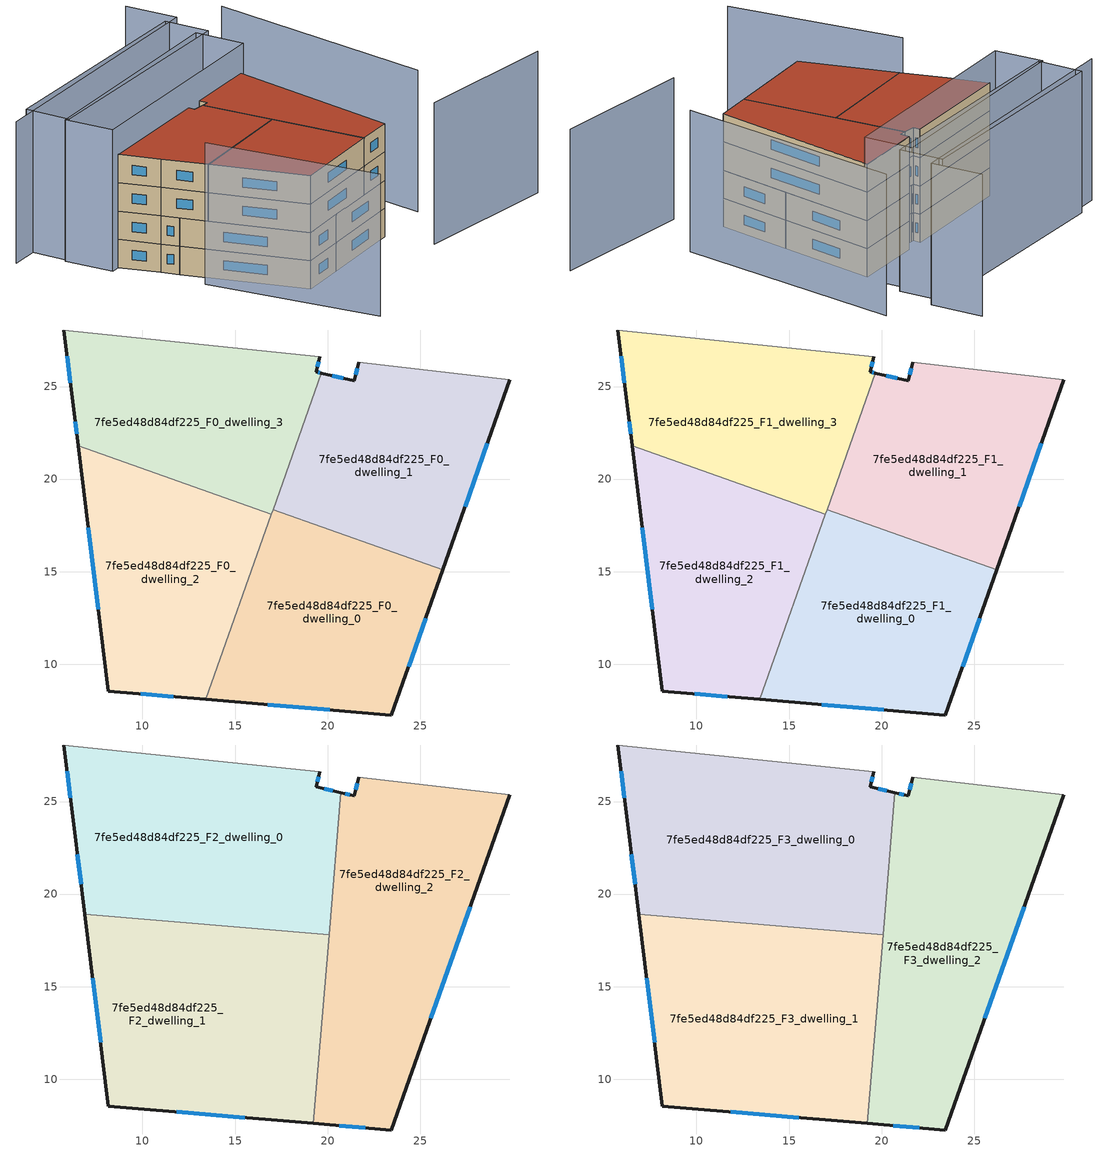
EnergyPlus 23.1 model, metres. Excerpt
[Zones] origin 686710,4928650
7fe5ed48d84df225_F0_dwelling_0
 floor ground (EU_floor_Construction): 26.22,15.1 23.45,7.25 13.43,8.1 17.06,18.34 z0
 wall outside (EU_wall_Construction): 13.43,8.1 23.45,7.25 26.22,15.1 z0:3
 wall to 7fe5ed48d84df225_F0_dwelling_1 (EU_wall_Construction): 26.22,15.1 17.06,18.34 z0:3
 wall to 7fe5ed48d84df225_F0_dwelling_2 (EU_wall_Construction): 16.97,18.1 13.43,8.1 z0:3
 wall to 7fe5ed48d84df225_F0_dwelling_3 (EU_wall_Construction): 17.06,18.34 16.97,18.1 z0:3
 window (EU_Window_Construction): 24.37,9.87 25.3,12.48 / 16.77,7.82 20.11,7.53 z1:2
7fe5ed48d84df225_F0_dwelling_1
 floor ground (EU_floor_Construction): 29.84,25.35 26.22,15.1 17.06,18.34 19.67,25.73 21.44,25.31 21.68,26.31 z0
 wall outside (EU_wall_Construction): 26.22,15.1 29.84,25.35 / 21.68,26.31 21.44,25.31 19.67,25.73 z0:3
 wall adiabatic (EU_wall_Construction): 29.84,25.35 21.68,26.31 z0:3
 wall to 7fe5ed48d84df225_F0_dwelling_3 (EU_wall_Construction): 19.67,25.73 17.06,18.34 z0:3
 window (EU_Window_Construction): 27.43,18.52 28.63,21.94 / 20.85,25.45 20.26,25.59 / 21.6,25.98 21.52,25.65 z1:2
7fe5ed48d84df225_F0_dwelling_2
 floor ground (EU_floor_Construction): 16.97,18.1 13.43,8.1 8.16,8.54 6.53,21.79 z0
 wall outside (EU_wall_Construction): 6.53,21.79 8.16,8.54 13.43,8.1 z0:3
 wall to 7fe5ed48d84df225_F0_dwelling_3 (EU_wall_Construction): 16.97,18.1 6.53,21.79 z0:3
 window (EU_Window_Construction): 9.92,8.39 11.67,8.25 / 7.07,17.38 7.62,12.96 z1:2
7fe5ed48d84df225_F0_dwelling_3
 floor ground (EU_floor_Construction): 19.58,26.6 19.39,25.79 19.67,25.73 16.97,18.1 6.53,21.79 6.29,23.76 5.75,28.05 z0
 wall outside (EU_wall_Construction): 19.67,25.73 19.39,25.79 19.58,26.6 / 5.75,28.05 6.29,23.76 6.53,21.79 z0:3
 wall adiabatic (EU_wall_Construction): 19.58,26.6 5.75,28.05 z0:3
 window (EU_Window_Construction): 19.45,26.06 19.52,26.33 / 19.58,25.75 19.48,25.77 / 6.37,23.11 6.45,22.45 / 5.93,26.62 6.11,25.19 z1:2
7fe5ed48d84df225_F1_dwelling_0
 floor to 7fe5ed48d84df225_F0_dwelling_0 (EU_floor_Construction): 26.22,15.1 23.45,7.25 13.43,8.1 17.06,18.34 z3
 wall outside (EU_wall_Construction): 13.43,8.1 23.45,7.25 26.22,15.1 z3:6
 wall to 7fe5ed48d84df225_F1_dwelling_1 (EU_wall_Construction): 26.22,15.1 17.06,18.34 z3:6
 wall to 7fe5ed48d84df225_F1_dwelling_2 (EU_wall_Construction): 16.97,18.1 13.43,8.1 z3:6
 wall to 7fe5ed48d84df225_F1_dwelling_3 (EU_wall_Construction): 17.06,18.34 16.97,18.1 z3:6
 window (EU_Window_Construction): 24.37,9.87 25.3,12.48 / 16.77,7.82 20.11,7.53 z4:5
7fe5ed48d84df225_F1_dwelling_1
 floor to 7fe5ed48d84df225_F0_dwelling_1 (EU_floor_Construction): 29.84,25.35 26.22,15.1 17.06,18.34 19.67,25.73 21.44,25.31 21.68,26.31 z3
 wall outside (EU_wall_Construction): 26.22,15.1 29.84,25.35 / 21.68,26.31 21.44,25.31 19.67,25.73 z3:6
 wall adiabatic (EU_wall_Construction): 29.84,25.35 21.68,26.31 z3:6
 wall to 7fe5ed48d84df225_F1_dwelling_3 (EU_wall_Construction): 19.67,25.73 17.06,18.34 z3:6
 window (EU_Window_Construction): 27.43,18.52 28.63,21.94 / 20.85,25.45 20.26,25.59 / 21.6,25.98 21.52,25.65 z4:5
7fe5ed48d84df225_F1_dwelling_2
 floor to 7fe5ed48d84df225_F0_dwelling_2 (EU_floor_Construction): 16.97,18.1 13.43,8.1 8.16,8.54 6.53,21.79 z3
 wall outside (EU_wall_Construction): 6.53,21.79 8.16,8.54 13.43,8.1 z3:6
 wall to 7fe5ed48d84df225_F1_dwelling_3 (EU_wall_Construction): 16.97,18.1 6.53,21.79 z3:6
 window (EU_Window_Construction): 9.92,8.39 11.67,8.25 / 7.07,17.38 7.62,12.96 z4:5
7fe5ed48d84df225_F1_dwelling_3
 floor to 7fe5ed48d84df225_F0_dwelling_3 (EU_floor_Construction): 19.58,26.6 19.39,25.79 19.67,25.73 16.97,18.1 6.53,21.79 6.29,23.76 5.75,28.05 z3
 wall outside (EU_wall_Construction): 19.67,25.73 19.39,25.79 19.58,26.6 / 5.75,28.05 6.29,23.76 6.53,21.79 z3:6
 wall adiabatic (EU_wall_Construction): 19.58,26.6 5.75,28.05 z3:6
 window (EU_Window_Construction): 19.45,26.06 19.52,26.33 / 19.58,25.75 19.48,25.77 / 6.37,23.11 6.45,22.45 / 5.93,26.62 6.11,25.19 z4:5
7fe5ed48d84df225_F2_dwelling_0
 floor to 7fe5ed48d84df225_F1_dwelling_3 (EU_floor_Construction): 19.58,26.6 19.39,25.79 19.67,25.73 16.97,18.1 6.53,21.79 6.29,23.76 5.75,28.05 z6
 floor to 7fe5ed48d84df225_F1_dwelling_0 (EU_floor_Construction): 18.14,17.96 16.96,18.06 17.06,18.34 z6
 floor to 7fe5ed48d84df225_F1_dwelling_2 (EU_floor_Construction): 16.97,18.1 16.96,18.06 6.89,18.9 6.53,21.79 z6
 floor to 7fe5ed48d84df225_F1_dwelling_1 (EU_floor_Construction): 20.72,25.48 20.08,17.8 18.14,17.96 17.06,18.34 19.67,25.73 z6
 wall outside (EU_wall_Construction): 5.75,28.05 6.29,23.76 6.89,18.9 / 20.72,25.48 19.39,25.79 19.58,26.6 z6:9
 wall to 7fe5ed48d84df225_F2_dwelling_1 (EU_wall_Construction): 6.89,18.9 20.08,17.8 z6:9
 wall adiabatic (EU_wall_Construction): 19.58,26.6 5.75,28.05 z6:9
 wall to 7fe5ed48d84df225_F2_dwelling_2 (EU_wall_Construction): 20.08,17.8 20.72,25.48 z6:9
 window (EU_Window_Construction): 6.49,22.14 6.69,20.52 / 5.93,26.62 6.11,25.19 / 19.45,26.06 19.52,26.33 / 20.28,25.58 19.83,25.69 z7:8
7fe5ed48d84df225_F2_dwelling_1
 floor to 7fe5ed48d84df225_F1_dwelling_1 (EU_floor_Construction): 20.08,17.8 20.04,17.29 18.14,17.96 z6
 floor to 7fe5ed48d84df225_F1_dwelling_2 (EU_floor_Construction): 16.96,18.06 13.43,8.1 8.16,8.54 6.89,18.9 z6
 floor to 7fe5ed48d84df225_F1_dwelling_0 (EU_floor_Construction): 20.04,17.29 19.23,7.61 13.43,8.1 16.96,18.06 18.14,17.96 z6
 wall outside (EU_wall_Construction): 6.89,18.9 8.16,8.54 19.23,7.61 z6:9
 wall to 7fe5ed48d84df225_F2_dwelling_2 (EU_wall_Construction): 19.23,7.61 20.08,17.8 z6:9
 window (EU_Window_Construction): 7.31,15.45 7.74,12 / 11.85,8.23 15.54,7.92 z7:8
7fe5ed48d84df225_F2_dwelling_2
 floor to 7fe5ed48d84df225_F1_dwelling_0 (EU_floor_Construction): 26.22,15.1 23.45,7.25 19.23,7.61 20.04,17.29 z6
 floor to 7fe5ed48d84df225_F1_dwelling_1 (EU_floor_Construction): 29.84,25.35 26.22,15.1 20.04,17.29 20.72,25.48 21.44,25.31 21.68,26.31 z6
 wall outside (EU_wall_Construction): 21.68,26.31 21.44,25.31 20.72,25.48 / 19.23,7.61 23.45,7.25 29.84,25.35 z6:9
 wall adiabatic (EU_wall_Construction): 29.84,25.35 21.68,26.31 z6:9
 window (EU_Window_Construction): 21.2,25.37 20.96,25.42 / 21.6,25.98 21.52,25.65 / 25.58,13.29 27.71,19.32 / 20.63,7.49 22.04,7.37 z7:8
7fe5ed48d84df225_F3_dwelling_0
 floor to 7fe5ed48d84df225_F2_dwelling_0 (EU_floor_Construction): 19.58,26.6 19.39,25.79 20.72,25.48 20.08,17.8 6.89,18.9 6.29,23.76 5.75,28.05 z9
 wall outside (EU_wall_Construction): 5.75,28.05 6.29,23.76 6.89,18.9 / 20.72,25.48 19.39,25.79 19.58,26.6 z9:12
 wall to 7fe5ed48d84df225_F3_dwelling_1 (EU_wall_Construction): 6.89,18.9 20.08,17.8 z9:12
 wall adiabatic (EU_wall_Construction): 19.58,26.6 5.75,28.05 z9:12
 wall to 7fe5ed48d84df225_F3_dwelling_2 (EU_wall_Construction): 20.08,17.8 20.72,25.48 z9:12
 window (EU_Window_Construction): 6.49,22.14 6.69,20.52 / 5.93,26.62 6.11,25.19 / 19.45,26.06 19.52,26.33 / 20.28,25.58 19.83,25.69 z10:11
 roof outside (EU_roof_Construction): 20.08,17.8 20.72,25.48 19.39,25.79 19.58,26.6 5.75,28.05 6.29,23.76 6.89,18.9 z12
7fe5ed48d84df225_F3_dwelling_1
 floor to 7fe5ed48d84df225_F2_dwelling_1 (EU_floor_Construction): 20.08,17.8 19.23,7.61 8.16,8.54 6.89,18.9 z9
 wall outside (EU_wall_Construction): 6.89,18.9 8.16,8.54 19.23,7.61 z9:12
 wall to 7fe5ed48d84df225_F3_dwelling_2 (EU_wall_Construction): 19.23,7.61 20.08,17.8 z9:12
 window (EU_Window_Construction): 7.31,15.45 7.74,12 / 11.85,8.23 15.54,7.92 z10:11
 roof outside (EU_roof_Construction): 19.23,7.61 20.08,17.8 6.89,18.9 8.16,8.54 z12
7fe5ed48d84df225_F3_dwelling_2
 floor to 7fe5ed48d84df225_F2_dwelling_2 (EU_floor_Construction): 29.84,25.35 23.45,7.25 19.23,7.61 20.72,25.48 21.44,25.31 21.68,26.31 z9
 wall outside (EU_wall_Construction): 21.68,26.31 21.44,25.31 20.72,25.48 / 19.23,7.61 23.45,7.25 29.84,25.35 z9:12
 wall adiabatic (EU_wall_Construction): 29.84,25.35 21.68,26.31 z9:12
 window (EU_Window_Construction): 21.2,25.37 20.96,25.42 / 21.6,25.98 21.52,25.65 / 25.58,13.29 27.71,19.32 / 20.63,7.49 22.04,7.37 z10:11
 roof outside (EU_roof_Construction): 23.45,7.25 29.84,25.35 21.68,26.31 21.44,25.31 20.72,25.48 19.23,7.61 z12
shading: 5.2,18.54 4.49,-0.46 / 23.56,1.98 39.88,-2 / 30.71,6.85 38.19,31.03 / 34.54,39.68 33.85,33.95 / 33.85,33.95 2.85,37.68 / 30.3,25.3 4.65,28.18 / 4.65,28.18 5.24,33.49 / 5.24,33.49 30.9,30.61 / 30.9,30.61 30.3,25.3 / 31.85,29.71 5.52,33.17 / 5.52,33.17 6.16,38.05 / 6.16,38.05 32.49,34.59 / 32.49,34.59 31.85,29.71 z0:15
[Building]
EU S2 Campaign: North Axis=0; Terrain=City; Solar Distribution=FullExterior
[Site:Location]
Bologna: Latitude=44.5; Longitude=11.25; Time Zone=1; Elevation=37
[SizingPeriod:WeatherFileDays]
AnnualSizingPeriod: Begin Month=1; Begin Day of Month=1; End Month=12; End Day of Month=31; Day of Week for Start Day=Monday; Use Weather File Daylight Saving Period=No; Use Weather File Rain and Snow Indicators=No
[MATERIAL]
EU_InternalMass_Material: Roughness=MediumRough; Thickness=0.1; Conductivity=1; Density=1800; Specific Heat=900; Thermal Absorptance=0.9; Solar Absorptance=0.7; Visible Absorptance=0.7
[MATERIAL:NOMASS] Roughness=MediumRough; Thermal Absorptance=0.9; Solar Absorptance=0.7; Visible Absorptance=0.7
Name | Thermal Resistance
EU_wall_NoMass | 0.937881
EU_roof_NoMass | 0.548572
EU_floor_NoMass | 0.71348
[WINDOWMATERIAL:SIMPLEGLAZINGSYSTEM]
EU_Window_SimpleGlazing: UFactor=4.25633; Solar Heat Gain Coefficient=0.85; Visible Transmittance=0.85
[CONSTRUCTION]
EU_wall_Construction: EU_wall_NoMass
EU_roof_Construction: EU_roof_NoMass
EU_floor_Construction: EU_floor_NoMass
EU_Window_Construction: EU_Window_SimpleGlazing
EU_InternalMass_Construction: EU_InternalMass_Material
[ZONE] Type=1; Multiplier=1; Ceiling Height=autocalculate; Floor Area=autocalculate; Part of Total Floor Area=Yes
Name | Volume
7fe5ed48d84df225_F0_dwelling_0; 7fe5ed48d84df225_F1_dwelling_0 | 279.902
7fe5ed48d84df225_F2_dwelling_0; 7fe5ed48d84df225_F3_dwelling_0 | 373.2
7fe5ed48d84df225_F0_dwelling_1; 7fe5ed48d84df225_F1_dwelling_1 | 279.897
7fe5ed48d84df225_F2_dwelling_1; 7fe5ed48d84df225_F3_dwelling_1 | 373.197
7fe5ed48d84df225_F0_dwelling_2; 7fe5ed48d84df225_F1_dwelling_2 | 279.894
7fe5ed48d84df225_F2_dwelling_2; 7fe5ed48d84df225_F3_dwelling_2 | 373.195
7fe5ed48d84df225_F0_dwelling_3; 7fe5ed48d84df225_F1_dwelling_3 | 279.895
[INTERNALMASS] Construction=EU_InternalMass_Construction
Name | Zone or ZoneList | Surface Area
7fe5ed48d84df225_F0_dwelling_0_EU_InternalMass | 7fe5ed48d84df225_F0_dwelling_0 | 93.3004
7fe5ed48d84df225_F0_dwelling_1_EU_InternalMass | 7fe5ed48d84df225_F0_dwelling_1 | 93.2991
7fe5ed48d84df225_F0_dwelling_2_EU_InternalMass | 7fe5ed48d84df225_F0_dwelling_2 | 93.2978
7fe5ed48d84df225_F0_dwelling_3_EU_InternalMass | 7fe5ed48d84df225_F0_dwelling_3 | 93.2986
7fe5ed48d84df225_F1_dwelling_0_EU_InternalMass | 7fe5ed48d84df225_F1_dwelling_0 | 93.3004
7fe5ed48d84df225_F1_dwelling_1_EU_InternalMass | 7fe5ed48d84df225_F1_dwelling_1 | 93.2991
7fe5ed48d84df225_F1_dwelling_2_EU_InternalMass | 7fe5ed48d84df225_F1_dwelling_2 | 93.2978
7fe5ed48d84df225_F1_dwelling_3_EU_InternalMass | 7fe5ed48d84df225_F1_dwelling_3 | 93.2986
7fe5ed48d84df225_F2_dwelling_0_EU_InternalMass | 7fe5ed48d84df225_F2_dwelling_0 | 124.398
7fe5ed48d84df225_F2_dwelling_1_EU_InternalMass | 7fe5ed48d84df225_F2_dwelling_1 | 124.399
7fe5ed48d84df225_F2_dwelling_2_EU_InternalMass | 7fe5ed48d84df225_F2_dwelling_2 | 124.399
7fe5ed48d84df225_F3_dwelling_0_EU_InternalMass | 7fe5ed48d84df225_F3_dwelling_0 | 124.398
7fe5ed48d84df225_F3_dwelling_1_EU_InternalMass | 7fe5ed48d84df225_F3_dwelling_1 | 124.399
7fe5ed48d84df225_F3_dwelling_2_EU_InternalMass | 7fe5ed48d84df225_F3_dwelling_2 | 124.399
[OTHEREQUIPMENT] Fuel Type=Electricity; Design Level Calculation Method=Watts/Area; Power per Zone Floor Area=1; Fraction Latent=0; Fraction Radiant=0; Fraction Lost=0; Carbon Dioxide Generation Rate=0; EndUse Subcategory=EU_Step8_InternalGains
Name | Zone or ZoneList or Space or SpaceList | Schedule
EU_Step8_InternalGain_7fe5ed48d84df225_F0_dwelling_0_f000 | 7fe5ed48d84df225_F0_dwelling_0 | EU_Step8_GainSchedule_7fe5ed48d84df225_F0_dwelling_0_f000
EU_Step8_InternalGain_7fe5ed48d84df225_F0_dwelling_1_f000 | 7fe5ed48d84df225_F0_dwelling_1 | EU_Step8_GainSchedule_7fe5ed48d84df225_F0_dwelling_1_f000
EU_Step8_InternalGain_7fe5ed48d84df225_F0_dwelling_2_f000 | 7fe5ed48d84df225_F0_dwelling_2 | EU_Step8_GainSchedule_7fe5ed48d84df225_F0_dwelling_2_f000
EU_Step8_InternalGain_7fe5ed48d84df225_F0_dwelling_3_f000 | 7fe5ed48d84df225_F0_dwelling_3 | EU_Step8_GainSchedule_7fe5ed48d84df225_F0_dwelling_3_f000
EU_Step8_InternalGain_7fe5ed48d84df225_F1_dwelling_0_f000 | 7fe5ed48d84df225_F1_dwelling_0 | EU_Step8_GainSchedule_7fe5ed48d84df225_F1_dwelling_0_f000
EU_Step8_InternalGain_7fe5ed48d84df225_F1_dwelling_1_f000 | 7fe5ed48d84df225_F1_dwelling_1 | EU_Step8_GainSchedule_7fe5ed48d84df225_F1_dwelling_1_f000
EU_Step8_InternalGain_7fe5ed48d84df225_F1_dwelling_2_f000 | 7fe5ed48d84df225_F1_dwelling_2 | EU_Step8_GainSchedule_7fe5ed48d84df225_F1_dwelling_2_f000
EU_Step8_InternalGain_7fe5ed48d84df225_F1_dwelling_3_f000 | 7fe5ed48d84df225_F1_dwelling_3 | EU_Step8_GainSchedule_7fe5ed48d84df225_F1_dwelling_3_f000
EU_Step8_InternalGain_7fe5ed48d84df225_F2_dwelling_0_f000 | 7fe5ed48d84df225_F2_dwelling_0 | EU_Step8_GainSchedule_7fe5ed48d84df225_F2_dwelling_0_f000
EU_Step8_InternalGain_7fe5ed48d84df225_F2_dwelling_1_f000 | 7fe5ed48d84df225_F2_dwelling_1 | EU_Step8_GainSchedule_7fe5ed48d84df225_F2_dwelling_1_f000
EU_Step8_InternalGain_7fe5ed48d84df225_F2_dwelling_2_f000 | 7fe5ed48d84df225_F2_dwelling_2 | EU_Step8_GainSchedule_7fe5ed48d84df225_F2_dwelling_2_f000
EU_Step8_InternalGain_7fe5ed48d84df225_F3_dwelling_0_f000 | 7fe5ed48d84df225_F3_dwelling_0 | EU_Step8_GainSchedule_7fe5ed48d84df225_F3_dwelling_0_f000
EU_Step8_InternalGain_7fe5ed48d84df225_F3_dwelling_1_f000 | 7fe5ed48d84df225_F3_dwelling_1 | EU_Step8_GainSchedule_7fe5ed48d84df225_F3_dwelling_1_f000
EU_Step8_InternalGain_7fe5ed48d84df225_F3_dwelling_2_f000 | 7fe5ed48d84df225_F3_dwelling_2 | EU_Step8_GainSchedule_7fe5ed48d84df225_F3_dwelling_2_f000
[ZONEVENTILATION:DESIGNFLOWRATE] Schedule=EU_AlwaysOn; Design Flow Rate Calculation Method=AirChanges/Hour; Air Changes per Hour=0.687892; Ventilation Type=Natural; Fan Pressure Rise=0; Fan Total Efficiency=1; Constant Term Coefficient=1; Temperature Term Coefficient=0; Velocity Term Coefficient=0; Velocity Squared Term Coefficient=0; Minimum Indoor Temperature=-100; Maximum Indoor Temperature=100; Delta Temperature=-100; Minimum Outdoor Temperature=-100; Maximum Outdoor Temperature=100; Maximum Wind Speed=40
Name | Zone or ZoneList or Space or SpaceList
EU_ConstantAir_7fe5ed48d84df225_F0_dwelling_0 | 7fe5ed48d84df225_F0_dwelling_0
EU_ConstantAir_7fe5ed48d84df225_F0_dwelling_1 | 7fe5ed48d84df225_F0_dwelling_1
EU_ConstantAir_7fe5ed48d84df225_F0_dwelling_2 | 7fe5ed48d84df225_F0_dwelling_2
EU_ConstantAir_7fe5ed48d84df225_F0_dwelling_3 | 7fe5ed48d84df225_F0_dwelling_3
EU_ConstantAir_7fe5ed48d84df225_F1_dwelling_0 | 7fe5ed48d84df225_F1_dwelling_0
EU_ConstantAir_7fe5ed48d84df225_F1_dwelling_1 | 7fe5ed48d84df225_F1_dwelling_1
EU_ConstantAir_7fe5ed48d84df225_F1_dwelling_2 | 7fe5ed48d84df225_F1_dwelling_2
EU_ConstantAir_7fe5ed48d84df225_F1_dwelling_3 | 7fe5ed48d84df225_F1_dwelling_3
EU_ConstantAir_7fe5ed48d84df225_F2_dwelling_0 | 7fe5ed48d84df225_F2_dwelling_0
EU_ConstantAir_7fe5ed48d84df225_F2_dwelling_1 | 7fe5ed48d84df225_F2_dwelling_1
EU_ConstantAir_7fe5ed48d84df225_F2_dwelling_2 | 7fe5ed48d84df225_F2_dwelling_2
EU_ConstantAir_7fe5ed48d84df225_F3_dwelling_0 | 7fe5ed48d84df225_F3_dwelling_0
EU_ConstantAir_7fe5ed48d84df225_F3_dwelling_1 | 7fe5ed48d84df225_F3_dwelling_1
EU_ConstantAir_7fe5ed48d84df225_F3_dwelling_2 | 7fe5ed48d84df225_F3_dwelling_2
[HVACTEMPLATE:THERMOSTAT] Constant Heating Setpoint=20; Constant Cooling Setpoint=50
EU_HeatOnly_7fe5ed48d84df225_F0_dwelling_0; EU_HeatOnly_7fe5ed48d84df225_F0_dwelling_1; EU_HeatOnly_7fe5ed48d84df225_F0_dwelling_2; EU_HeatOnly_7fe5ed48d84df225_F0_dwelling_3; EU_HeatOnly_7fe5ed48d84df225_F1_dwelling_0; EU_HeatOnly_7fe5ed48d84df225_F1_dwelling_1; EU_HeatOnly_7fe5ed48d84df225_F1_dwelling_2; EU_HeatOnly_7fe5ed48d84df225_F1_dwelling_3; EU_HeatOnly_7fe5ed48d84df225_F2_dwelling_0; EU_HeatOnly_7fe5ed48d84df225_F2_dwelling_1; EU_HeatOnly_7fe5ed48d84df225_F2_dwelling_2; EU_HeatOnly_7fe5ed48d84df225_F3_dwelling_0; EU_HeatOnly_7fe5ed48d84df225_F3_dwelling_1; EU_HeatOnly_7fe5ed48d84df225_F3_dwelling_2
[HVACTEMPLATE:ZONE:IDEALLOADSAIRSYSTEM] System Availability Schedule=EU_AlwaysOn; Maximum Heating Supply Air Temperature=50; Minimum Cooling Supply Air Temperature=13; Maximum Heating Supply Air Humidity Ratio=0.0156; Minimum Cooling Supply Air Humidity Ratio=0.0077; Heating Limit=NoLimit; Cooling Limit=NoLimit; Heating Availability Schedule=EU_AlwaysOn; Cooling Availability Schedule=EU_CoolingOff; Dehumidification Control Type=ConstantSensibleHeatRatio; Cooling Sensible Heat Ratio=0.7; Dehumidification Setpoint=60; Humidification Control Type=None; Humidification Setpoint=30; Outdoor Air Method=None; Outdoor Air Flow Rate per Person=0.00944; Outdoor Air Flow Rate per Zone Floor Area=0; Outdoor Air Flow Rate per Zone=0; Demand Controlled Ventilation Type=None; Outdoor Air Economizer Type=NoEconomizer; Heat Recovery Type=None; Sensible Heat Recovery Effectiveness=0.7; Latent Heat Recovery Effectiveness=0.65
Name | Template Thermostat
7fe5ed48d84df225_F0_dwelling_0 | EU_HeatOnly_7fe5ed48d84df225_F0_dwelling_0
7fe5ed48d84df225_F0_dwelling_1 | EU_HeatOnly_7fe5ed48d84df225_F0_dwelling_1
7fe5ed48d84df225_F0_dwelling_2 | EU_HeatOnly_7fe5ed48d84df225_F0_dwelling_2
7fe5ed48d84df225_F0_dwelling_3 | EU_HeatOnly_7fe5ed48d84df225_F0_dwelling_3
7fe5ed48d84df225_F1_dwelling_0 | EU_HeatOnly_7fe5ed48d84df225_F1_dwelling_0
7fe5ed48d84df225_F1_dwelling_1 | EU_HeatOnly_7fe5ed48d84df225_F1_dwelling_1
7fe5ed48d84df225_F1_dwelling_2 | EU_HeatOnly_7fe5ed48d84df225_F1_dwelling_2
7fe5ed48d84df225_F1_dwelling_3 | EU_HeatOnly_7fe5ed48d84df225_F1_dwelling_3
7fe5ed48d84df225_F2_dwelling_0 | EU_HeatOnly_7fe5ed48d84df225_F2_dwelling_0
7fe5ed48d84df225_F2_dwelling_1 | EU_HeatOnly_7fe5ed48d84df225_F2_dwelling_1
7fe5ed48d84df225_F2_dwelling_2 | EU_HeatOnly_7fe5ed48d84df225_F2_dwelling_2
7fe5ed48d84df225_F3_dwelling_0 | EU_HeatOnly_7fe5ed48d84df225_F3_dwelling_0
7fe5ed48d84df225_F3_dwelling_1 | EU_HeatOnly_7fe5ed48d84df225_F3_dwelling_1
7fe5ed48d84df225_F3_dwelling_2 | EU_HeatOnly_7fe5ed48d84df225_F3_dwelling_2
[SIZING:ZONE] Zone Cooling Design Supply Air Temperature Input Method=SupplyAirTemperature; Zone Cooling Design Supply Air Temperature=13; Zone Heating Design Supply Air Temperature Input Method=SupplyAirTemperature; Zone Heating Design Supply Air Temperature=50; Zone Cooling Design Supply Air Humidity Ratio=0.008; Zone Heating Design Supply Air Humidity Ratio=0.008; Cooling Design Air Flow Method=DesignDay; Cooling Design Air Flow Rate=0; Cooling Minimum Air Flow per Zone Floor Area=0.000762; Cooling Minimum Air Flow=0; Cooling Minimum Air Flow Fraction=0.2; Heating Design Air Flow Method=DesignDay; Heating Design Air Flow Rate=0; Heating Maximum Air Flow per Zone Floor Area=0.002032; Heating Maximum Air Flow=0.141576; Heating Maximum Air Flow Fraction=0.3; Account for Dedicated Outdoor Air System=No; Dedicated Outdoor Air System Control Strategy=NeutralSupplyAir; Dedicated Outdoor Air Low Setpoint Temperature for Design=autosize; Dedicated Outdoor Air High Setpoint Temperature for Design=autosize; Zone Load Sizing Method=Sensible Load Only No Latent Load; Zone Latent Cooling Design Supply Air Humidity Ratio Input Method=HumidityRatioDifference; Zone Cooling Design Supply Air Humidity Ratio Difference=0.005; Zone Latent Heating Design Supply Air Humidity Ratio Input Method=HumidityRatioDifference; Zone Humidification Design Supply Air Humidity Ratio Difference=0.005
7fe5ed48d84df225_F0_dwelling_0; 7fe5ed48d84df225_F0_dwelling_1; 7fe5ed48d84df225_F0_dwelling_2; 7fe5ed48d84df225_F0_dwelling_3; 7fe5ed48d84df225_F1_dwelling_0; 7fe5ed48d84df225_F1_dwelling_1; 7fe5ed48d84df225_F1_dwelling_2; 7fe5ed48d84df225_F1_dwelling_3; 7fe5ed48d84df225_F2_dwelling_0; 7fe5ed48d84df225_F2_dwelling_1; 7fe5ed48d84df225_F2_dwelling_2; 7fe5ed48d84df225_F3_dwelling_0; 7fe5ed48d84df225_F3_dwelling_1; 7fe5ed48d84df225_F3_dwelling_2
[SCHEDULE:CONSTANT]
Name | Hourly Value
EU_AlwaysOn | 1
EU_CoolingOff | 0
[SCHEDULE:FILE] Column Number=1; Rows to Skip at Top=0; Number of Hours of Data=8760; Column Separator=Comma; Interpolate to Timestep=No; Minutes per Item=60; Adjust Schedule for Daylight Savings=Yes
Name | File
EU_Step8_GainSchedule_7fe5ed48d84df225_F0_dwelling_0_f000 | ../../schedules/7fe5ed48d84df225/7fe5ed48d84df225_F0_dwelling_0_f000_gain.csv
EU_Step8_GainSchedule_7fe5ed48d84df225_F0_dwelling_1_f000 | ../../schedules/7fe5ed48d84df225/7fe5ed48d84df225_F0_dwelling_1_f000_gain.csv
EU_Step8_GainSchedule_7fe5ed48d84df225_F0_dwelling_2_f000 | ../../schedules/7fe5ed48d84df225/7fe5ed48d84df225_F0_dwelling_2_f000_gain.csv
EU_Step8_GainSchedule_7fe5ed48d84df225_F0_dwelling_3_f000 | ../../schedules/7fe5ed48d84df225/7fe5ed48d84df225_F0_dwelling_3_f000_gain.csv
EU_Step8_GainSchedule_7fe5ed48d84df225_F1_dwelling_0_f000 | ../../schedules/7fe5ed48d84df225/7fe5ed48d84df225_F1_dwelling_0_f000_gain.csv
EU_Step8_GainSchedule_7fe5ed48d84df225_F1_dwelling_1_f000 | ../../schedules/7fe5ed48d84df225/7fe5ed48d84df225_F1_dwelling_1_f000_gain.csv
EU_Step8_GainSchedule_7fe5ed48d84df225_F1_dwelling_2_f000 | ../../schedules/7fe5ed48d84df225/7fe5ed48d84df225_F1_dwelling_2_f000_gain.csv
EU_Step8_GainSchedule_7fe5ed48d84df225_F1_dwelling_3_f000 | ../../schedules/7fe5ed48d84df225/7fe5ed48d84df225_F1_dwelling_3_f000_gain.csv
EU_Step8_GainSchedule_7fe5ed48d84df225_F2_dwelling_0_f000 | ../../schedules/7fe5ed48d84df225/7fe5ed48d84df225_F2_dwelling_0_f000_gain.csv
EU_Step8_GainSchedule_7fe5ed48d84df225_F2_dwelling_1_f000 | ../../schedules/7fe5ed48d84df225/7fe5ed48d84df225_F2_dwelling_1_f000_gain.csv
EU_Step8_GainSchedule_7fe5ed48d84df225_F2_dwelling_2_f000 | ../../schedules/7fe5ed48d84df225/7fe5ed48d84df225_F2_dwelling_2_f000_gain.csv
EU_Step8_GainSchedule_7fe5ed48d84df225_F3_dwelling_0_f000 | ../../schedules/7fe5ed48d84df225/7fe5ed48d84df225_F3_dwelling_0_f000_gain.csv
EU_Step8_GainSchedule_7fe5ed48d84df225_F3_dwelling_1_f000 | ../../schedules/7fe5ed48d84df225/7fe5ed48d84df225_F3_dwelling_1_f000_gain.csv
EU_Step8_GainSchedule_7fe5ed48d84df225_F3_dwelling_2_f000 | ../../schedules/7fe5ed48d84df225/7fe5ed48d84df225_F3_dwelling_2_f000_gain.csv
